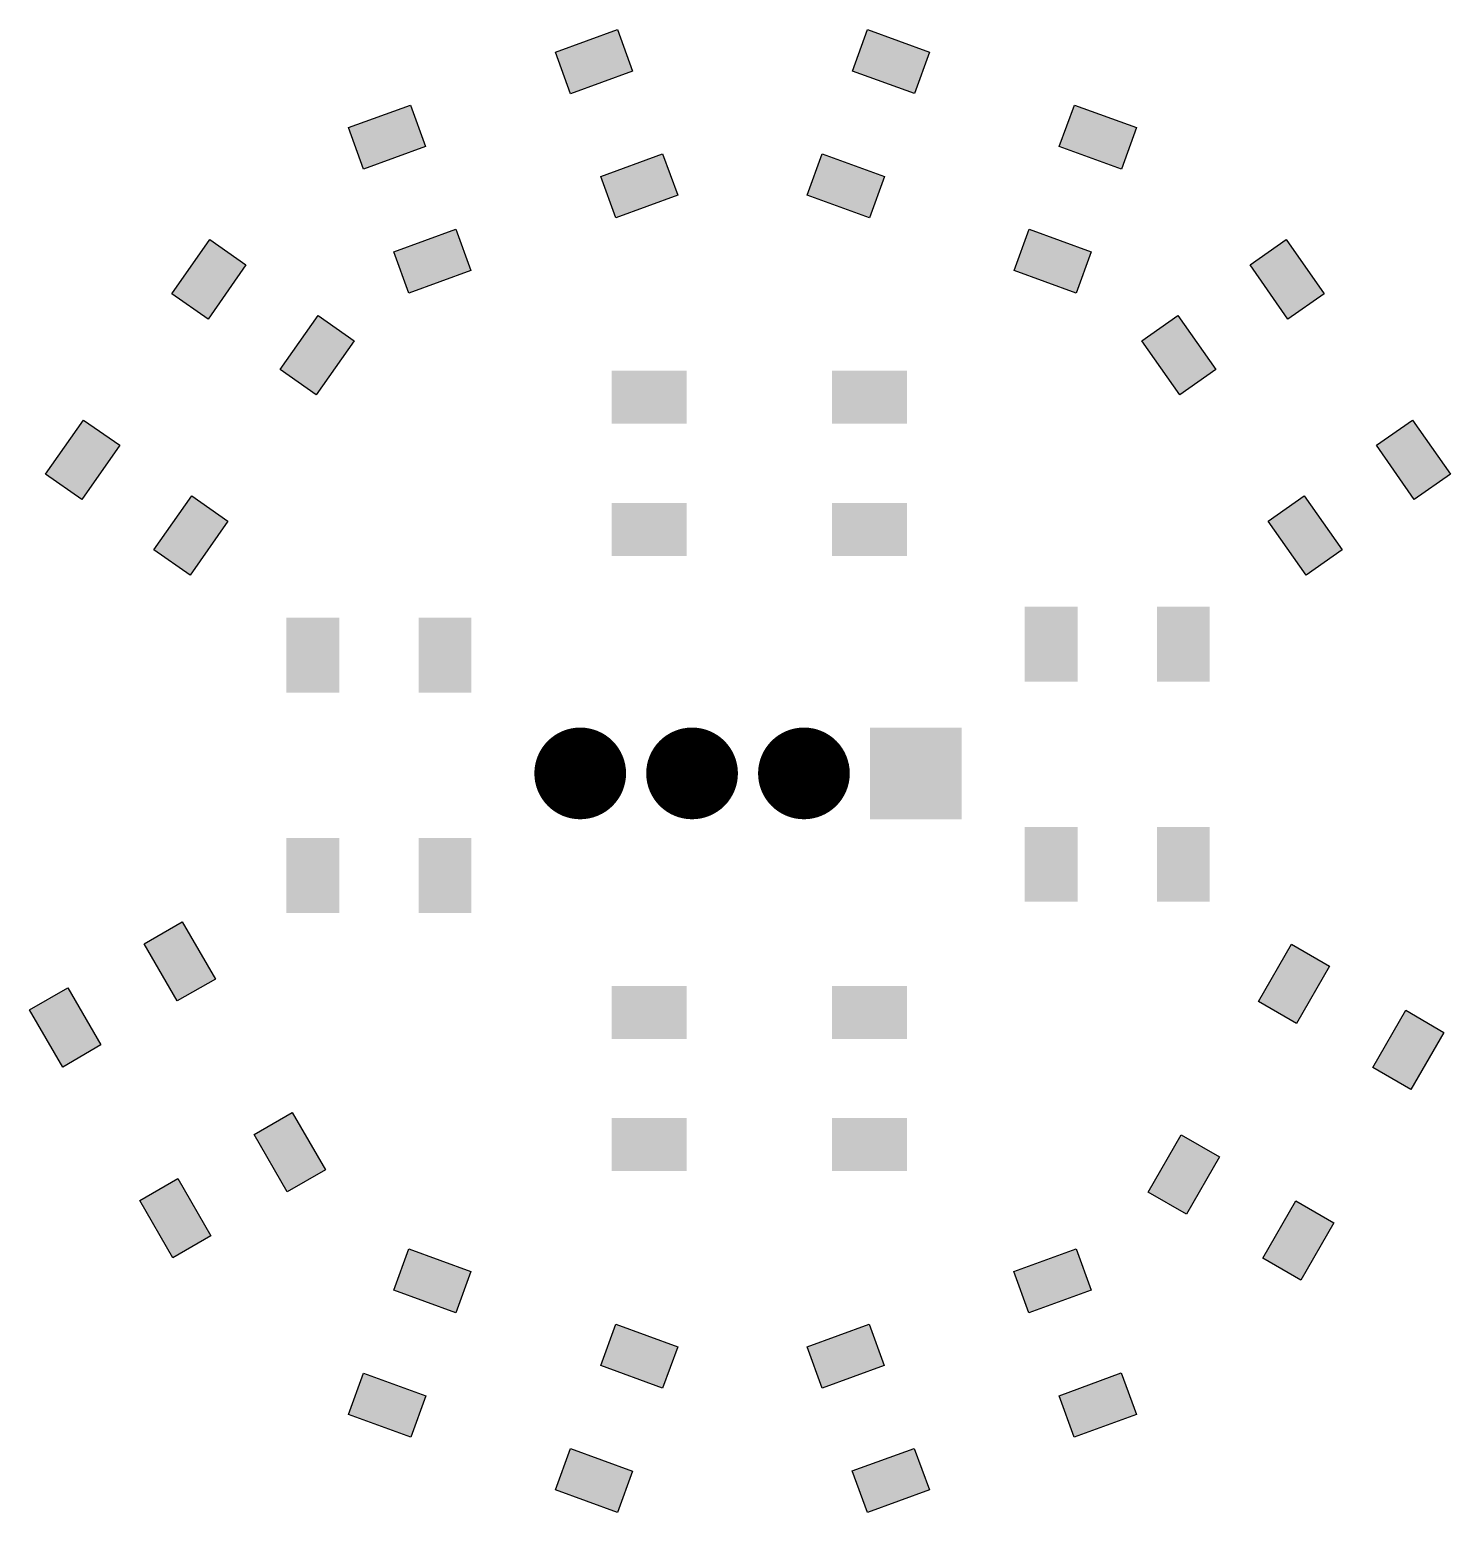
# Model space of a CAD drawing. Header units: inches. Extents: x 0 to 1.27, y 0 to 1.33.
import ezdxf

# ---------------------------------------------------------------- set-up
doc = ezdxf.new("R2010")
doc.units = ezdxf.units.IN
doc.header["$MEASUREMENT"] = 0

msp = doc.modelspace()

# ---------------------------------------------------------------- hatches: boundary and pattern name
for points in [[(0.4701, 1.3053), (0.5256, 1.3255), (0.539, 1.2885), (0.4836, 1.2682)], [(0.749, 1.3255), (0.8045, 1.3053), (0.791, 1.2683), (0.7355, 1.2885)], [(0.2851, 1.238), (0.3406, 1.2581), (0.354, 1.2211), (0.2986, 1.2009)], [(0.934, 1.2581), (0.9895, 1.238), (0.976, 1.2009), (0.9205, 1.2211)], [(0.5105, 1.1943), (0.5659, 1.2145), (0.5795, 1.1775), (0.524, 1.1573)], [(0.7086, 1.2145), (0.7641, 1.1943), (0.7507, 1.1573), (0.6951, 1.1775)], [(0.3255, 1.1269), (0.381, 1.1472), (0.3945, 1.1102), (0.339, 1.09)], [(0.8936, 1.1471), (0.949, 1.1269), (0.9355, 1.09), (0.8801, 1.1101)], [(0.1272, 1.0893), (0.1611, 1.1378), (0.1933, 1.1152), (0.1595, 1.0668)], [(1.1233, 1.1378), (1.1572, 1.0894), (1.1249, 1.0668), (1.091, 1.1152)], [(0.224, 1.0217), (0.2578, 1.07), (0.2901, 1.0474), (0.2562, 0.9991)], [(1.0266, 1.07), (1.0604, 1.0216), (1.0282, 0.9991), (0.9943, 1.0474)], [(0.0143, 0.9281), (0.0482, 0.9765), (0.0805, 0.9539), (0.0466, 0.9055)], [(1.2362, 0.9765), (1.2701, 0.9281), (1.2378, 0.9056), (1.204, 0.9539)], [(0.1111, 0.8604), (0.1449, 0.9088), (0.1771, 0.8862), (0.1434, 0.8378)], [(1.1395, 0.9087), (1.1733, 0.8604), (1.1411, 0.8378), (1.1072, 0.8862)], [(0.1318, 0.4572), (0.1023, 0.5083), (0.1364, 0.528), (0.166, 0.4768)], [(1.1621, 0.4883), (1.1326, 0.4371), (1.0985, 0.4567), (1.1281, 0.5079)], [(0.0296, 0.3981), (0, 0.4493), (0.0342, 0.4689), (0.0637, 0.4178)], [(1.2644, 0.4291), (1.2349, 0.378), (1.2008, 0.3977), (1.2303, 0.4489)], [(0.2303, 0.2866), (0.2007, 0.3378), (0.2348, 0.3574), (0.2644, 0.3063)], [(1.0637, 0.3178), (1.0342, 0.2666), (1.0001, 0.2863), (1.0296, 0.3374)], [(0.128, 0.2276), (0.0985, 0.2788), (0.1326, 0.2985), (0.1621, 0.2473)], [(1.166, 0.2587), (1.1365, 0.2075), (1.1024, 0.2272), (1.1319, 0.2784)], [(0.381, 0.1783), (0.3255, 0.1985), (0.339, 0.2355), (0.3945, 0.2153)], [(0.949, 0.1985), (0.8934, 0.1783), (0.88, 0.2154), (0.9355, 0.2355)], [(0.5659, 0.111), (0.5105, 0.1312), (0.524, 0.1681), (0.5795, 0.148)], [(0.764, 0.1313), (0.7085, 0.111), (0.695, 0.148), (0.7505, 0.1682)], [(0.3407, 0.0673), (0.2851, 0.0875), (0.2986, 0.1245), (0.3541, 0.1043)], [(0.9894, 0.0876), (0.9338, 0.0673), (0.9204, 0.1043), (0.9759, 0.1246)], [(0.5255, 0), (0.47, 0.0202), (0.4836, 0.0571), (0.539, 0.0369)], [(0.8044, 0.0202), (0.7489, 0), (0.7354, 0.037), (0.7909, 0.0572)]]:
    msp.add_hatch(color=222).paths.add_polyline_path(points)

# ---------------------------------------------------------------- linework, layer by layer
at = {"color": 222}
for points in [[(0.4701, 1.3053), (0.5256, 1.3255), (0.539, 1.2885), (0.4836, 1.2682), (0.4701, 1.3053)], [(0.749, 1.3255), (0.8045, 1.3053), (0.791, 1.2683), (0.7355, 1.2885), (0.749, 1.3255)], [(0.2851, 1.238), (0.3406, 1.2581), (0.354, 1.2211), (0.2986, 1.2009), (0.2851, 1.238)], [(0.934, 1.2581), (0.9895, 1.238), (0.976, 1.2009), (0.9205, 1.2211), (0.934, 1.2581)], [(0.5105, 1.1943), (0.5659, 1.2145), (0.5795, 1.1775), (0.524, 1.1573), (0.5105, 1.1943)], [(0.7086, 1.2145), (0.7641, 1.1943), (0.7507, 1.1573), (0.6951, 1.1775), (0.7086, 1.2145)], [(0.3255, 1.1269), (0.381, 1.1472), (0.3945, 1.1102), (0.339, 1.09), (0.3255, 1.1269)], [(0.8936, 1.1471), (0.949, 1.1269), (0.9355, 1.09), (0.8801, 1.1101), (0.8936, 1.1471)], [(0.1272, 1.0893), (0.1611, 1.1378), (0.1933, 1.1152), (0.1595, 1.0668), (0.1272, 1.0893)], [(1.1233, 1.1378), (1.1572, 1.0894), (1.1249, 1.0668), (1.091, 1.1152), (1.1233, 1.1378)], [(0.224, 1.0217), (0.2578, 1.07), (0.2901, 1.0474), (0.2562, 0.9991), (0.224, 1.0217)], [(1.0266, 1.07), (1.0604, 1.0216), (1.0282, 0.9991), (0.9943, 1.0474), (1.0266, 1.07)], [(0.0143, 0.9281), (0.0482, 0.9765), (0.0805, 0.9539), (0.0466, 0.9055), (0.0143, 0.9281)], [(1.2362, 0.9765), (1.2701, 0.9281), (1.2378, 0.9056), (1.204, 0.9539), (1.2362, 0.9765)], [(0.1111, 0.8604), (0.1449, 0.9088), (0.1771, 0.8862), (0.1434, 0.8378), (0.1111, 0.8604)], [(1.1395, 0.9087), (1.1733, 0.8604), (1.1411, 0.8378), (1.1072, 0.8862), (1.1395, 0.9087)], [(0.1318, 0.4572), (0.1023, 0.5083), (0.1364, 0.528), (0.166, 0.4768), (0.1318, 0.4572)], [(1.1621, 0.4883), (1.1326, 0.4371), (1.0985, 0.4567), (1.1281, 0.5079), (1.1621, 0.4883)], [(0.0296, 0.3981), (0, 0.4493), (0.0342, 0.4689), (0.0637, 0.4178), (0.0296, 0.3981)], [(1.2644, 0.4291), (1.2349, 0.378), (1.2008, 0.3977), (1.2303, 0.4489), (1.2644, 0.4291)], [(0.2303, 0.2866), (0.2007, 0.3378), (0.2348, 0.3574), (0.2644, 0.3063), (0.2303, 0.2866)], [(1.0637, 0.3178), (1.0342, 0.2666), (1.0001, 0.2863), (1.0296, 0.3374), (1.0637, 0.3178)], [(0.128, 0.2276), (0.0985, 0.2788), (0.1326, 0.2985), (0.1621, 0.2473), (0.128, 0.2276)], [(1.166, 0.2587), (1.1365, 0.2075), (1.1024, 0.2272), (1.1319, 0.2784), (1.166, 0.2587)], [(0.381, 0.1783), (0.3255, 0.1985), (0.339, 0.2355), (0.3945, 0.2153), (0.381, 0.1783)], [(0.949, 0.1985), (0.8934, 0.1783), (0.88, 0.2154), (0.9355, 0.2355), (0.949, 0.1985)], [(0.5659, 0.111), (0.5105, 0.1312), (0.524, 0.1681), (0.5795, 0.148), (0.5659, 0.111)], [(0.764, 0.1313), (0.7085, 0.111), (0.695, 0.148), (0.7505, 0.1682), (0.764, 0.1313)], [(0.3407, 0.0673), (0.2851, 0.0875), (0.2986, 0.1245), (0.3541, 0.1043), (0.3407, 0.0673)], [(0.9894, 0.0876), (0.9338, 0.0673), (0.9204, 0.1043), (0.9759, 0.1246), (0.9894, 0.0876)], [(0.5255, 0), (0.47, 0.0202), (0.4836, 0.0571), (0.539, 0.0369), (0.5255, 0)], [(0.8044, 0.0202), (0.7489, 0), (0.7354, 0.037), (0.7909, 0.0572), (0.8044, 0.0202)]]:
    msp.add_lwpolyline(points, dxfattribs=at)
for points in [[(0.4717, 0.6606, 0.041, 0.041, 1), (0.5127, 0.6606, 0.041, 0.041, 1), (0.4717, 0.6606, 0.041, 0.041, 0)], [(0.5717, 0.6606, 0.041, 0.041, 1), (0.6127, 0.6606, 0.041, 0.041, 1), (0.5717, 0.6606, 0.041, 0.041, 0)], [(0.6717, 0.6606, 0.041, 0.041, 1), (0.7127, 0.6606, 0.041, 0.041, 1), (0.6717, 0.6606, 0.041, 0.041, 0)]]:
    msp.add_lwpolyline(points, format="xyseb", dxfattribs=at)
for points in [[(0.5204, 0.9732), (0.5874, 0.9732), (0.5204, 1.0205), (0.5874, 1.0205)], [(0.7172, 0.9732), (0.7842, 0.9732), (0.7172, 1.0205), (0.7842, 1.0205)], [(0.5204, 0.8551), (0.5874, 0.8551), (0.5204, 0.9024), (0.5874, 0.9024)], [(0.7172, 0.8551), (0.7842, 0.8551), (0.7172, 0.9024), (0.7842, 0.9024)], [(0.8896, 0.7427), (0.9369, 0.7427), (0.8896, 0.8097), (0.9369, 0.8097)], [(1.0077, 0.7427), (1.055, 0.7427), (1.0077, 0.8097), (1.055, 0.8097)], [(0.2296, 0.7327), (0.2769, 0.7327), (0.2296, 0.7997), (0.2769, 0.7997)], [(0.3477, 0.7327), (0.395, 0.7327), (0.3477, 0.7997), (0.395, 0.7997)], [(0.7512, 0.6196), (0.8332, 0.6196), (0.7512, 0.7016), (0.8332, 0.7016)], [(0.8896, 0.5458), (0.9369, 0.5458), (0.8896, 0.6128), (0.9369, 0.6128)], [(1.0077, 0.5458), (1.055, 0.5458), (1.0077, 0.6128), (1.055, 0.6128)], [(1.0077, 0.5458), (1.055, 0.5458), (1.0077, 0.6128), (1.055, 0.6128)], [(0.2296, 0.5358), (0.2769, 0.5358), (0.2296, 0.6028), (0.2769, 0.6028)], [(0.3477, 0.5358), (0.395, 0.5358), (0.3477, 0.6028), (0.395, 0.6028)], [(0.5203, 0.4232), (0.5873, 0.4232), (0.5203, 0.4705), (0.5873, 0.4705)], [(0.7172, 0.4232), (0.7842, 0.4232), (0.7172, 0.4705), (0.7842, 0.4705)], [(0.5203, 0.3051), (0.5873, 0.3051), (0.5203, 0.3524), (0.5873, 0.3524)], [(0.7172, 0.3051), (0.7842, 0.3051), (0.7172, 0.3524), (0.7842, 0.3524)]]:
    msp.add_solid(points, dxfattribs=at)

doc.saveas('drawing.dxf')
